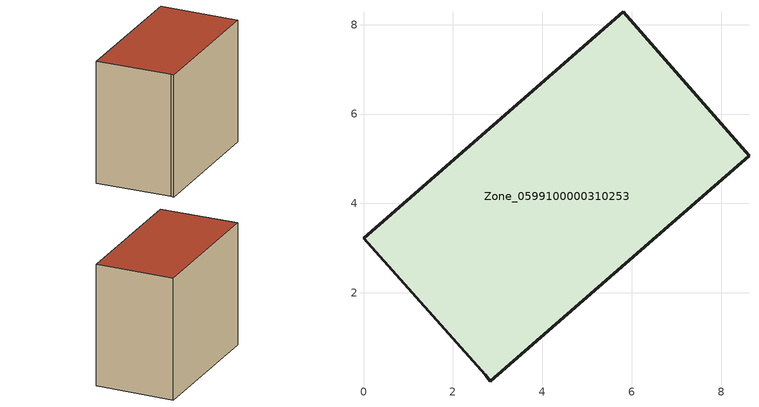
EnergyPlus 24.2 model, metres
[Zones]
Zone_0599100000310253
 floor ground (C_G): 8.62,5.07 2.83,0.02 2.73,0.17 0,3.22 5.82,8.29 z0
 wall outside (C_F): 8.62,5.07 5.82,8.29 0,3.22 2.73,0.17 2.83,0.02 8.62,5.07 z0:6.66
 roof outside (C_R): 2.83,0.02 8.62,5.07 5.82,8.29 0,3.22 2.73,0.17 z6.66
[BUILDING]
Pand.0599100000310253: North Axis=0; Terrain=City; Loads Convergence Tolerance Value=0.04; Temperature Convergence Tolerance Value=0.4; Solar Distribution=FullExterior; Maximum Number of Warmup Days=25; Minimum Number of Warmup Days=1
[Site:Location]
Rotterdam.The.Hague.AP_ZH_NLD Design_Conditions: Latitude=51.96; Longitude=4.45; Time Zone=1; Elevation=-4.5
[SITE:GROUNDTEMPERATURE:BUILDINGSURFACE]
18, 18, 18, 18, 18, 18, 18, 18, 18, 18, 18, 18
[MATERIAL] Thermal Absorptance=0.9; Solar Absorptance=0.7; Visible Absorptance=0.7
Name | Roughness | Thickness | Conductivity | Density | Specific Heat
G.TI.1946 | MediumSmooth | 0.15 | 1 | 540 | 1210
F.TI.1946 | Rough | 0.3 | 0.857143 | 1920 | 840
R.TI.1946 | MediumRough | 0.2 | 0.1 | 1500 | 1000
[CONSTRUCTION]
C_G: G.TI.1946
C_F: F.TI.1946
C_R: R.TI.1946
[ZONE]
Zone_0599100000310253: Type=1; Multiplier=1; Ceiling Height=Autocalculate; Volume=Autocalculate; Floor Area=autocalculate; Part of Total Floor Area=Yes
[ZONEINFILTRATION:DESIGNFLOWRATE]
Infil_Zone_0599100000310253: Zone or ZoneList or Space or SpaceList=Zone_0599100000310253; Schedule=AlwaysOn; Design Flow Rate Calculation Method=Flow/Area; Flow Rate per Floor Area=0.003; Constant Term Coefficient=1; Temperature Term Coefficient=0; Velocity Term Coefficient=0; Velocity Squared Term Coefficient=0
[HVACTEMPLATE:ZONE:IDEALLOADSAIRSYSTEM]
Zone_0599100000310253: Maximum Heating Supply Air Temperature=50; Minimum Cooling Supply Air Temperature=13; Maximum Heating Supply Air Humidity Ratio=0.0156; Minimum Cooling Supply Air Humidity Ratio=0.0077; Heating Limit=NoLimit; Cooling Limit=NoLimit; Dehumidification Control Type=ConstantSensibleHeatRatio; Cooling Sensible Heat Ratio=0.7; Dehumidification Setpoint=60; Humidification Control Type=None; Humidification Setpoint=30; Outdoor Air Method=None; Outdoor Air Flow Rate per Person=0.00944; Outdoor Air Flow Rate per Zone Floor Area=0; Outdoor Air Flow Rate per Zone=0; Demand Controlled Ventilation Type=None; Outdoor Air Economizer Type=NoEconomizer; Heat Recovery Type=None; Sensible Heat Recovery Effectiveness=0.7; Latent Heat Recovery Effectiveness=0.65
[ZONECONTROL:THERMOSTAT]
ThermostatControl_Zone_0599100000310253: Zone or ZoneList=Zone_0599100000310253; Control Type Schedule=DualSetpointControlType; Control 1=Thermostat_Zone_0599100000310253; Temperature Difference Between Cutout And Setpoint=0
[THERMOSTATSETPOINT:DUALSETPOINT]
Thermostat_Zone_0599100000310253: Heating Setpoint Temperature Schedule=HeatingSetpoint_Zone_0599100000310253; Cooling Setpoint Temperature Schedule=CoolingSetpoint_Zone_0599100000310253
[SCHEDULE:COMPACT]
HeatingSetpoint_Zone_0599100000310253: Through: 12/31, For: AllDays, Until: 24:00, 21
CoolingSetpoint_Zone_0599100000310253: Through: 12/31, For: AllDays, Until: 24:00, 24
DualSetpointControlType: Through: 12/31, For: AllDays, Until: 24:00, 4
AlwaysOn: Through: 12/31, For: AllDays, Until: 24:00, 1
